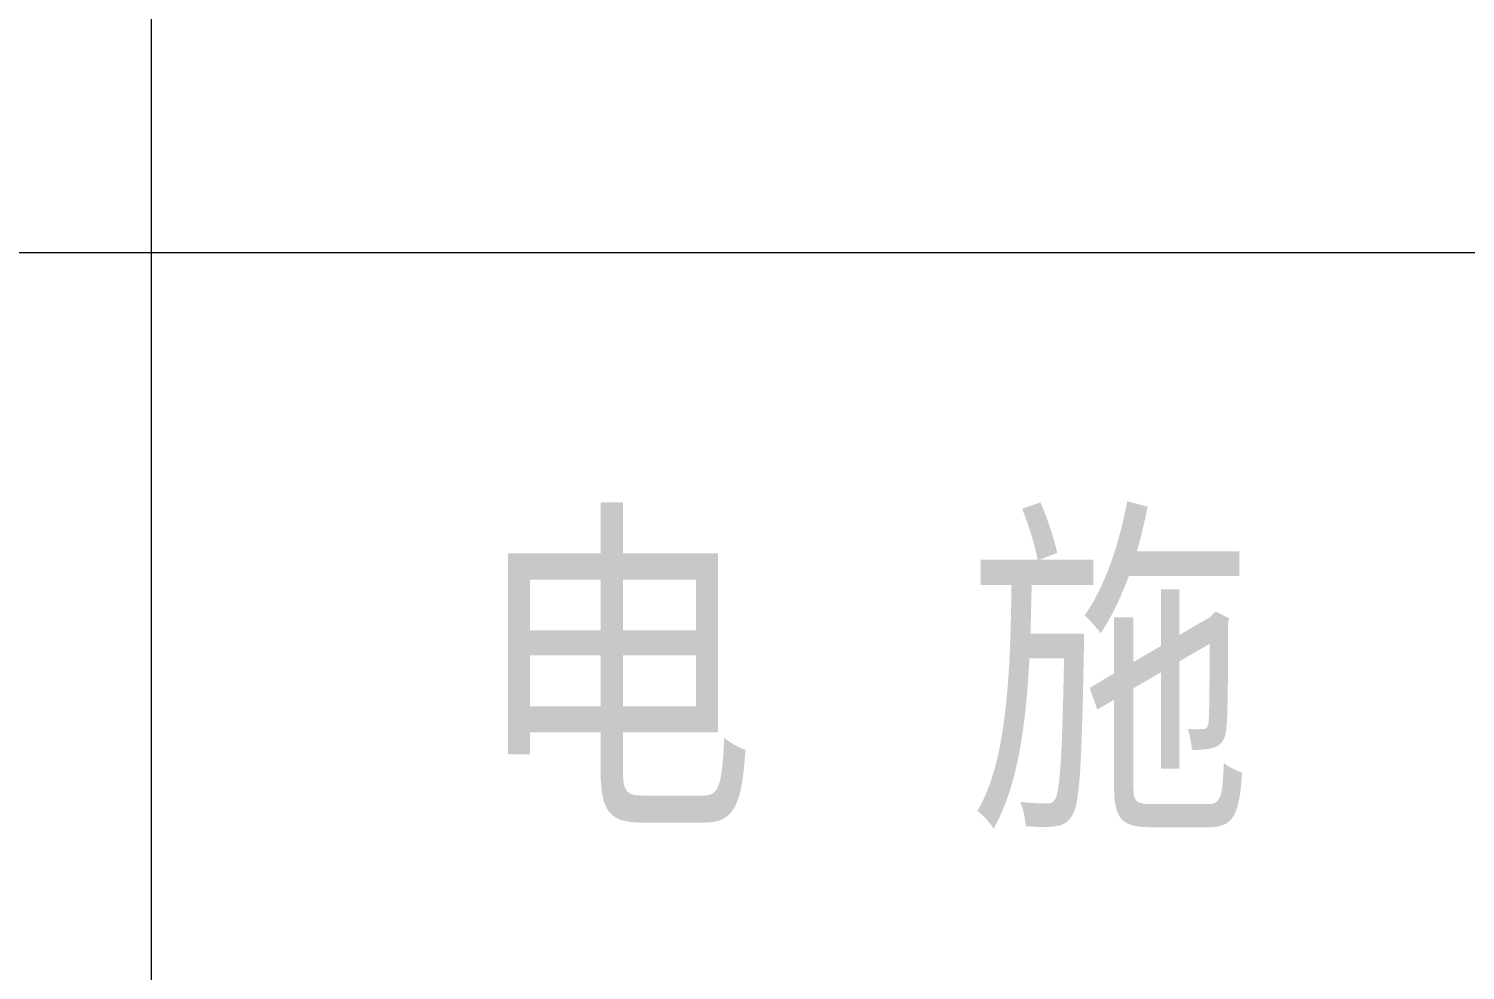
# Model space of a CAD drawing. Header units: inches. Extents: x -3272461 to -2504170, y 403793 to 1071042.
# Drawn here: x -2654898 to -2652003, y 498184 to 500082 of the extents above; entities that cross this region are included whole.
import ezdxf

# ---------------------------------------------------------------- set-up
doc = ezdxf.new("R2010")
doc.units = ezdxf.units.IN
doc.header["$LTSCALE"] = 1000
doc.header["$MEASUREMENT"] = 0
doc.layers.get('0').update_dxf_attribs({"lineweight": 18})
doc.layers.add('PUB_TITLE', color=153, linetype='Continuous', lineweight=18)
doc.styles.add('-黑体', font='', dxfattribs={"width": 0.7})
doc.styles.get('-黑体').set_extended_font_data('微软雅黑')

msp = doc.modelspace()

# ---------------------------------------------------------------- linework, layer by layer
at = {"layer": 'PUB_TITLE'}
for p, q in [((-2654651.437826762, 512806.7768964193), (-2654651.437826762, 493630.5785424875)), ((-2657808.528961895, 499630.5785424875), (-2651494.34669163, 499630.5785424875))]:
    msp.add_line(p, q, dxfattribs=at)

# ---------------------------------------------------------------- texts
at = {"insert": (-2654004.548077312, 498469.8644453806), "char_height": 525, "width": 2340.229982964462, "attachment_point": 7, "style": '-黑体'}
msp.add_mtext('{\\W0.8;电   施}', dxfattribs=at)

doc.saveas('drawing.dxf')
